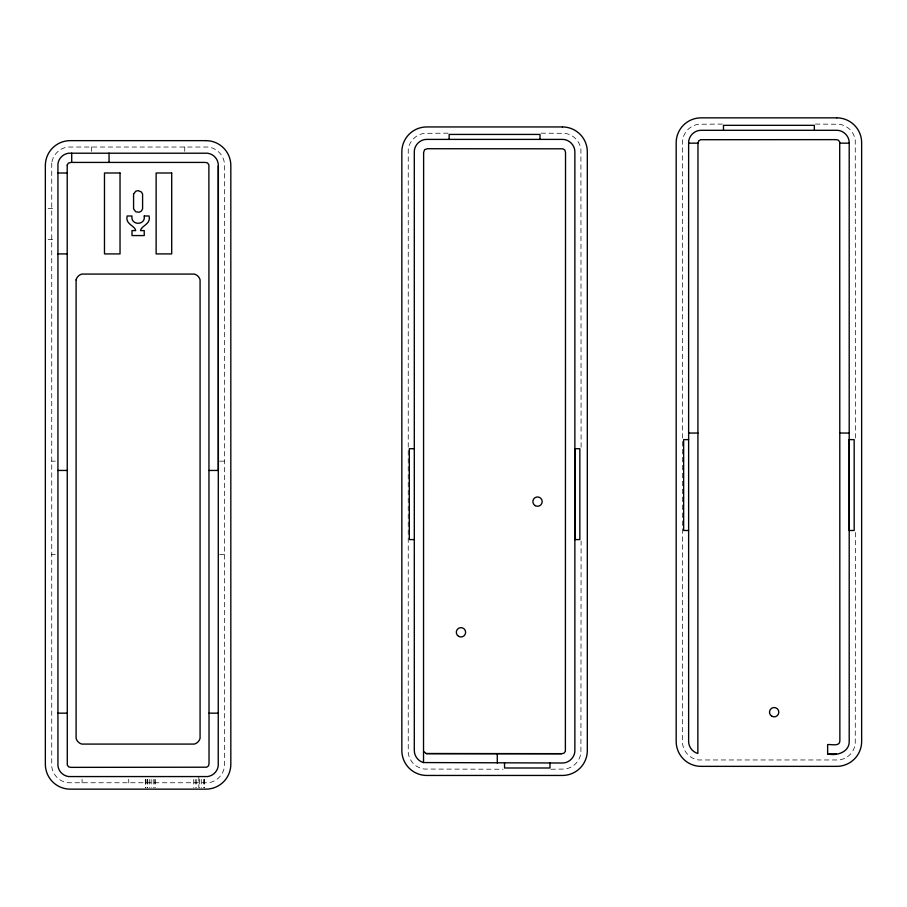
<?xml version="1.0" encoding="UTF-8"?>
<svg xmlns="http://www.w3.org/2000/svg" width="907" height="907" viewBox="0 0 907 907"><rect width="100%" height="100%" fill="white"/><g stroke="black" fill="none" stroke-linecap="round" stroke-linejoin="round"><path stroke-width="0.68" stroke-dasharray="4.54 3.4" d="M722.414 124.078L698.639 124.248A18.662 18.662 0 0 0 682.586 140.313L682.586 743.899A18.662 18.662 0 0 0 698.639 759.964L839.19 759.964A18.662 18.662 0 0 0 855.256 743.899L855.426 531.921M815.416 124.078L839.19 124.248A18.662 18.662 0 0 1 855.256 140.313L855.426 438.569M448.081 133.17L424.306 133.34A18.662 18.662 0 0 0 408.241 149.406L408.241 752.991A18.662 18.662 0 0 0 424.306 769.057L503.034 769.227M541.082 133.17L564.857 133.34A18.662 18.662 0 0 1 580.911 149.406L581.092 447.661M48.116 208.474L55.032 208.474M48.116 239.595L55.032 239.595M51.574 461.153L55.304 461.153M219.607 461.153L224.596 461.153M51.574 554.517L55.304 554.517M219.607 554.517L224.596 554.517M550.946 769.227L564.857 769.057A18.662 18.662 0 0 0 580.911 752.991L581.092 541.014M204.653 779.464L204.653 787.764M204.449 779.464L204.449 787.764M203.474 779.464L203.474 787.764M201.252 779.464L201.252 787.764M199.472 779.464L199.472 787.764M198.826 776.698L198.826 787.764M196.74 779.464L196.74 787.764M195.254 779.464L195.254 787.764M193.735 779.464L193.735 787.764M184.756 146.866L184.756 151.843M155.471 779.464L155.471 787.764M154.723 779.464L154.723 787.764M153.238 779.464L153.238 787.764M151.152 779.464L151.152 787.764M149.292 779.464L149.292 787.764M147.716 779.464L147.716 787.764M147.274 779.464L147.274 787.764M145.925 779.464L145.925 787.764M145.698 779.464L145.698 787.764M145.301 779.464L145.301 787.764M128.749 779.192L128.749 782.922M91.403 146.866L91.403 151.843M82.072 779.192L82.072 782.922M51.744 163.101L51.744 766.687A18.662 18.662 0 0 0 67.81 782.752L208.361 782.752A18.662 18.662 0 0 0 224.414 766.687L224.414 163.101A18.662 18.662 0 0 0 208.361 147.036L67.81 147.036A18.662 18.662 0 0 0 51.744 163.101"/><path stroke-width="1.36" d="M218.372 165.947L218.236 765.871A12.426 12.426 0 0 1 207.544 776.562L68.626 776.562A12.426 12.426 0 0 1 57.935 765.871L57.935 163.918A12.426 12.426 0 0 1 68.626 153.215L207.544 153.215A12.426 12.426 0 0 1 218.236 163.918L218.372 470.45L209.029 470.45M423.524 762.56C418.059 761.166 414.114 755.769 414.295 750.146L414.295 152.251C413.977 145.301 420.202 139.077 427.152 139.395L562.011 139.395C568.961 139.077 575.185 145.301 574.868 152.251L574.868 750.146C575.185 757.096 568.961 763.32 562.011 763.002L423.524 762.56L423.626 152.557L424.578 149.678L427.458 148.725L562.816 148.805L564.846 149.972L565.526 152.557L565.378 751.347L563.95 753.218L561.705 753.672L426.335 753.592L423.909 751.733M688.628 143.159C688.311 136.209 694.535 129.984 701.485 130.302L836.345 130.302C843.295 129.984 849.519 136.209 849.201 143.159L849.201 741.053C849.689 752.141 836.639 756.223 827.638 753.91L827.638 744.579C830.88 744.103 840.052 746.949 839.871 740.758L839.712 141.957L838.283 140.097L836.039 139.633L700.68 139.712L698.651 140.88L697.971 143.465L697.868 753.468C692.404 752.073 688.447 746.676 688.628 741.053L688.628 143.159L697.993 143.159M839.848 143.159L849.201 143.159M57.799 172.999L67.129 172.999M57.799 253.915L67.129 253.915M688.628 433.047L697.971 433.047M839.871 433.047L849.201 433.047M688.628 439.623L683.651 439.623L683.651 530.493L688.628 530.493M414.295 448.716L409.318 448.716L409.318 539.586L414.295 539.586M57.799 470.45L67.129 470.45M57.799 713.163L67.129 713.163M209.029 713.163L218.372 713.163M426.347 753.592L561.705 753.672M827.638 753.91L836.345 753.91M814.35 130.313L814.35 125.336L723.48 125.336L723.48 130.313M549.971 763.014L549.971 767.991L504.541 767.991L504.541 763.014M540.016 139.406L540.016 134.429L449.146 134.429L449.146 139.406M497.285 753.672L497.285 763.002M109.044 153.09L109.044 162.421M71.71 153.09L71.71 162.421M574.868 448.716L574.868 539.586L579.845 539.586L579.845 448.716L574.868 448.716M849.201 439.623L849.201 530.493L854.179 530.493L854.179 439.623L849.201 439.623M67.209 165.131L67.288 765.043L68.717 766.903L70.961 767.367L206.717 767.209L208.576 765.78L209.029 763.535L208.882 164.745L207.454 162.875L205.209 162.421L70.961 162.421L68.376 163.101L67.209 165.131M144.236 215.991C145.812 225.696 130.415 225.696 131.991 215.991L127.15 215.991C124.985 224.335 135.064 225.628 135.699 230.593L131.991 230.593L131.991 235.571L144.236 235.571L144.236 230.593L140.528 230.593C141.163 225.628 151.231 224.335 149.077 215.991L144.236 215.991M76.097 279.821L76.097 738.343A8.118 8.118 0 0 0 81.834 744.08L194.325 744.08A8.118 8.118 0 0 0 200.073 738.343L200.073 279.821A8.118 8.118 0 0 0 194.325 274.073L81.834 274.073A8.118 8.118 0 0 0 76.097 279.821M133.578 194.075L133.578 208.939L135.744 211.773L139.293 212.238L141.379 211.036L142.592 208.939L142.592 194.075L141.379 191.978L138.079 190.617L135.744 191.241L133.578 194.075M836.753 117.853L701.077 117.853A24.897 24.897 0 0 0 676.18 142.75L676.18 741.461A24.897 24.897 0 0 0 701.077 766.358L836.753 766.358A24.897 24.897 0 0 0 861.65 741.461L861.65 142.75A24.897 24.897 0 0 0 836.753 117.853M562.419 126.946L426.743 126.946A24.897 24.897 0 0 0 401.846 151.843L401.846 750.554A24.897 24.897 0 0 0 426.743 775.451L562.419 775.451A24.897 24.897 0 0 0 587.317 750.554L587.317 151.843A24.897 24.897 0 0 0 562.419 126.946M205.923 140.642L70.247 140.642A24.897 24.897 0 0 0 45.35 165.539L45.35 764.25A24.897 24.897 0 0 0 70.247 789.147L205.923 789.147A24.897 24.897 0 0 0 230.82 764.25L230.82 165.539A24.897 24.897 0 0 0 205.923 140.642M120.03 172.999L104.475 172.999L104.475 253.915L120.03 253.915L120.03 172.999M171.695 172.999L156.129 172.999L156.129 253.915L171.695 253.915L171.695 172.999M458.636 636.351A4.671 4.671 0 0 0 465.642 632.304A4.671 4.671 0 0 0 458.636 628.268A4.671 4.671 0 0 0 458.636 636.351M535.187 505.653A4.671 4.671 0 0 0 542.193 501.616A4.671 4.671 0 0 0 535.187 497.569A4.671 4.671 0 0 0 535.187 505.653M771.812 716.224A4.671 4.671 0 0 0 778.818 712.176A4.671 4.671 0 0 0 771.812 708.14A4.671 4.671 0 0 0 771.812 716.224"/></g></svg>
